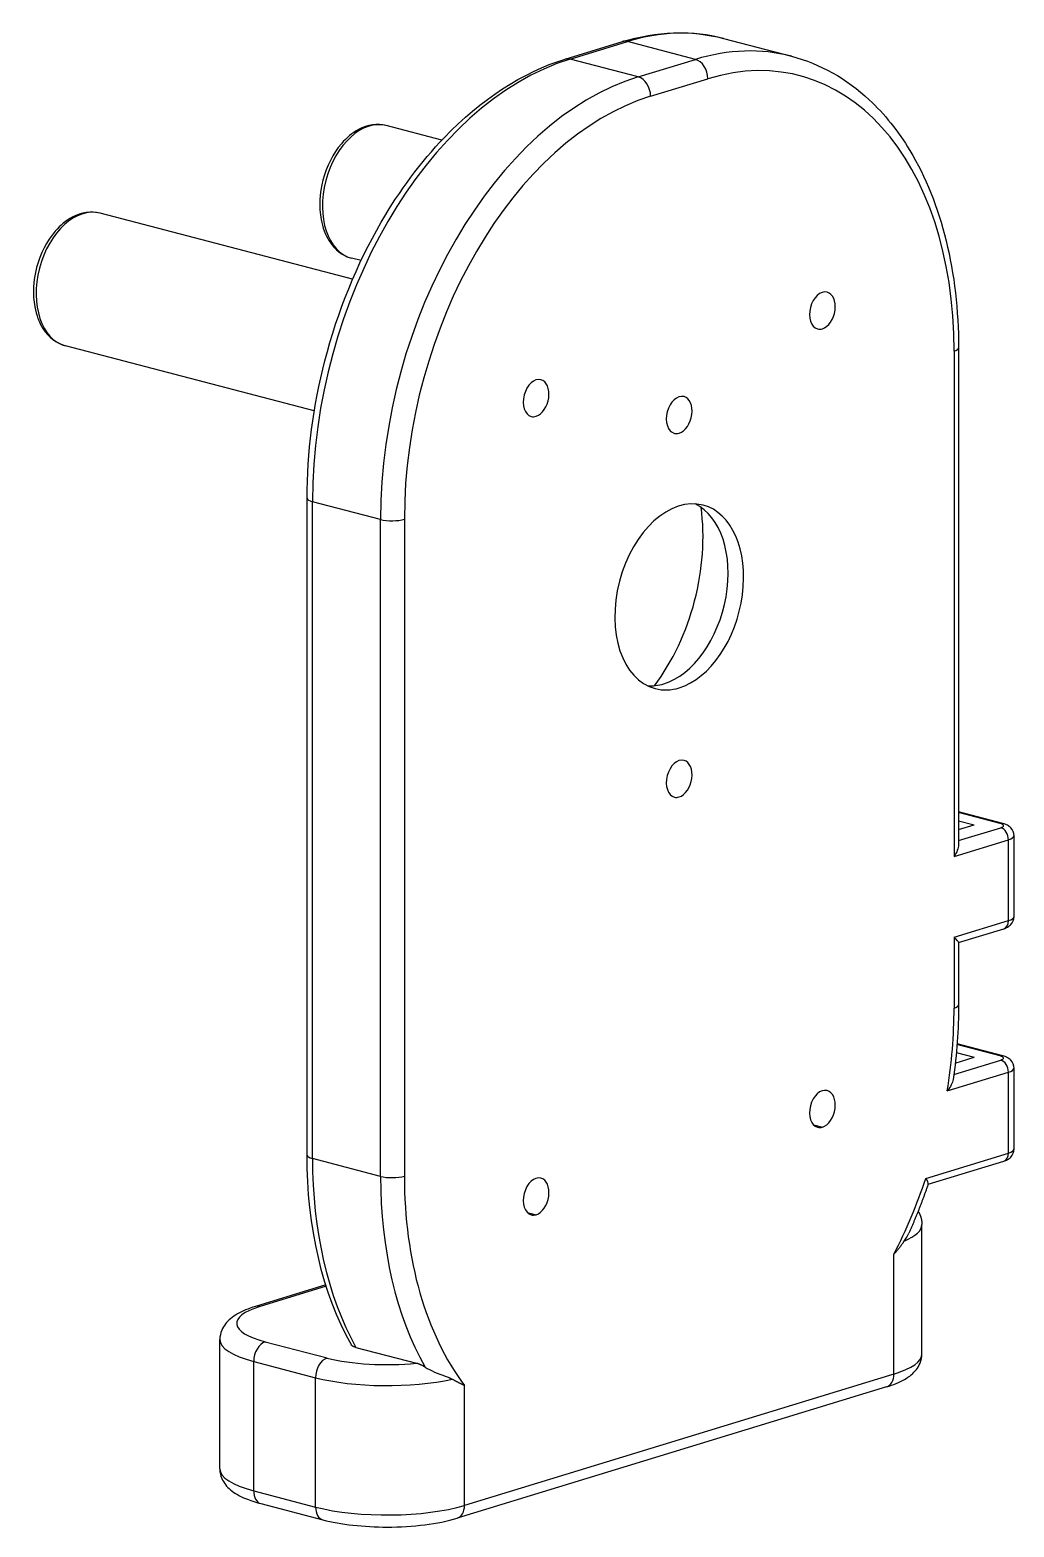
# Model space of a CAD drawing. Header units: millimetres. Extents: x -21.3 to 25.4, y -39.5 to 31.5.
import ezdxf

# ---------------------------------------------------------------- set-up
doc = ezdxf.new("R2010")
doc.units = ezdxf.units.MM
doc.layers.add('visible', color=7, linetype='Continuous')

msp = doc.modelspace()

# ---------------------------------------------------------------- linework, layer by layer
at = {"layer": 'visible'}
for p, q in [((4.134, 30.163), (6.85, 30.994)), ((4.368, 30.165), (7.084, 30.996)), ((10.314, 30.151), (7.084, 30.996)), ((11.642, 31.145), (14.872, 30.3)), ((7.598, 29.32), (4.368, 30.165)), ((7.598, 29.32), (10.314, 30.151)), ((8.185, 28.399), (10.901, 29.23)), ((-1.719, 26.315), (-4.353, 27.005)), ((-5.951, 19.714), (-17.933, 22.85)), ((-5.552, 20.6), (-5.998, 20.716)), ((-7.768, 13.471), (-19.579, 16.562)), ((22.794, 16.459), (22.794, -7.127)), ((22.581, 16.305), (22.581, -7.673)), ((-8.112, -21.844), (-8.112, 9.328)), ((-7.855, -22.01), (-7.855, 9.162)), ((-4.625, 8.317), (-7.855, 9.162)), ((-4.625, -22.855), (-4.625, 8.317)), ((-3.494, 8.329), (-3.494, -22.843)), ((24.893, -6.104), (22.794, -5.554)), ((24.767, -6.108), (22.794, -5.592)), ((22.794, -5.977), (23.537, -6.172)), ((22.794, -6.399), (23.537, -6.172)), ((22.794, -6.92), (24.794, -6.308)), ((22.581, -7.673), (25.161, -6.884)), ((25.161, -10.72), (25.161, -6.884)), ((25.427, -10.528), (25.427, -6.692)), ((22.581, -11.51), (25.161, -10.72)), ((22.794, -11.759), (24.94, -11.102)), ((22.581, -11.51), (22.581, -14.866)), ((22.794, -11.748), (22.794, -14.713)), ((22.689, -16.98), (23.537, -17.202)), ((24.767, -17.138), (22.721, -16.603)), ((24.893, -17.134), (22.724, -16.566)), ((22.574, -18.017), (24.794, -17.338)), ((22.639, -17.476), (23.537, -17.202)), ((25.427, -21.558), (25.427, -17.722)), ((22.261, -18.801), (25.161, -17.914)), ((25.161, -21.75), (25.161, -17.914)), ((15.911, -20.407), (16.334, -20.518)), ((-4.625, -22.855), (-7.855, -22.01)), ((21.241, -22.95), (25.161, -21.75)), ((21.351, -23.23), (24.94, -22.132)), ((2.33, -24.562), (2.753, -24.672)), ((21.058, -31.275), (21.058, -25.137)), ((19.729, -32.236), (19.729, -26.541)), ((-7.224, -28.005), (-10.566, -29.028)), ((-7.204, -28.068), (-10.332, -29.025)), ((-12.249, -36.738), (-12.249, -30.6)), ((-10.101, -30.705), (-7.165, -31.473)), ((-5.795, -30.971), (-2.924, -31.722)), ((-10.644, -31.638), (-7.708, -32.407)), ((-10.644, -37.777), (-10.644, -31.638)), ((-7.708, -38.545), (-7.708, -32.407)), ((19.729, -32.236), (-0.642, -38.467)), ((19.376, -32.847), (-0.996, -39.079)), ((-0.642, -38.467), (-0.642, -32.772)), ((-10.644, -37.777), (-7.708, -38.545)), ((-10.304, -38.384), (-7.367, -39.153))]:
    msp.add_line(p, q, dxfattribs=at)
for centre, major_axis, ratio, start_param, end_param in [((7.084, 13.732), (4.558, 17.413), 0.651293, -6.283185, -5.901077), ((7.084, 30.229), (-0.234, 0.765), 0.7041, 5.873344, 6.283185), ((10.314, 12.886), (4.558, 17.413), 0.651293, -6.283185, -5.901077), ((10.901, 12.733), (4.355, 16.64), 0.651293, -7.471873, -5.901077), ((4.368, 12.901), (4.558, 17.413), 0.651293, -5.901077, -4.330281), ((4.368, 29.398), (-0.234, 0.765), 0.7041, 5.873344, 6.283185), ((10.314, 29.384), (0.234, -0.765), 0.7041, -5.12223, -3.551434), ((7.598, 12.056), (4.558, 17.413), 0.651293, -5.901077, -4.330281), ((7.598, 28.553), (0.234, -0.765), 0.7041, -5.12223, -3.551434), ((8.185, 11.902), (4.355, 16.64), 0.651293, -5.901077, -4.330281), ((-5.175, 23.861), (-0.823, -3.144), 0.651293, 3.141593, 6.283185), ((-18.756, 19.706), (-0.823, -3.144), 0.651293, 3.141593, 6.283185), ((16.334, 18.231), (-0.228, -0.871), 0.651293, 3.141593, 6.283185), ((16.334, 18.231), (-0.228, -0.871), 0.651293, 0.382108, 3.141593), ((16.334, 18.231), (-0.228, -0.871), 0.651293, 0, 0.382108), ((21.994, 16.459), (-0.8, 0), 0.282949, -3.888049, -3.141593), ((2.753, 14.077), (-0.228, -0.871), 0.651293, 3.141593, 6.283185), ((2.753, 14.077), (-0.228, -0.871), 0.651293, 0.382108, 3.141593), ((9.543, 13.276), (-0.228, -0.871), 0.651293, 3.141593, 6.283185), ((9.543, 13.276), (-0.228, -0.871), 0.651293, 0.382108, 3.141593), ((2.753, 14.077), (-0.228, -0.871), 0.651293, 0, 0.382108), ((9.543, 13.276), (-0.228, -0.871), 0.651293, 0, 0.382108), ((-7.312, 9.328), (-0.8, 0), 0.282949, -6.283185, -5.458846), ((9.543, 4.644), (-1.139, -4.353), 0.651293, 3.141593, 6.283185), ((5.139, 5.797), (-2.064, -7.884), 0.651293, 1.004037, 2.137556), ((8.809, 4.836), (-1.139, -4.353), 0.651293, 0.382108, 3.011772), ((9.543, 4.644), (-1.139, -4.353), 0.651293, 0.382108, 3.141593), ((-4.082, 8.483), (0.8, 0), 0.282949, 3.965932, 5.536728), ((8.809, 4.836), (-1.139, -4.353), 0.651293, 0.129821, 0.382108), ((9.543, 4.644), (-1.139, -4.353), 0.651293, 0, 0.382108), ((9.543, -3.988), (-0.228, -0.871), 0.651293, 3.141593, 6.283185), ((9.543, -3.988), (-0.228, -0.871), 0.651293, 0.382108, 3.141593), ((9.543, -3.988), (-0.228, -0.871), 0.651293, 0, 0.382108), ((24.767, -6.588), (-0.127, -0.484), 0.651293, 3.141593, 3.523701), ((24.427, -6.212), (0.5, 0), 0.282949, 5.536728, 7.107525), ((24.794, -6.788), (-0.146, 0.478), 0.7041, 4.302548, 5.873344), ((24.427, -6.692), (1, 0), 0.282949, 5.536728, 6.283185), ((24.427, -10.528), (1, 0), 0.282949, 5.536728, 6.283185), ((24.794, -10.624), (0.146, -0.478), 0.7041, -6.283185, -5.12223), ((10.901, -18.439), (4.355, 16.64), 0.651293, -1.423395, -1.188688), ((21.994, -14.713), (-0.8, 0), 0.282949, -3.888049, -3.141593), ((24.767, -17.618), (-0.127, -0.484), 0.651293, 3.141593, 3.523701), ((24.427, -17.242), (0.5, 0), 0.282949, 5.536728, 7.107525), ((24.794, -17.818), (-0.146, 0.478), 0.7041, 4.302548, 5.873344), ((24.427, -17.722), (1, 0), 0.282949, 5.536728, 6.283185), ((16.334, -19.655), (-0.228, -0.871), 0.651293, 3.141593, 6.283185), ((16.334, -19.655), (-0.228, -0.871), 0.651293, 0.382108, 3.141593), ((16.334, -19.655), (-0.228, -0.871), 0.651293, 0, 0.382108), ((-7.312, -21.844), (-0.8, 0), 0.282949, -6.283185, -5.458846), ((4.368, -18.271), (4.558, 17.413), 0.651293, -4.330281, -3.74125), ((24.794, -21.654), (0.146, -0.478), 0.7041, -6.283185, -5.12223), ((24.427, -21.558), (1, 0), 0.282949, 5.536728, 6.283185), ((-4.082, -22.689), (0.8, 0), 0.282949, 3.965932, 5.536728), ((7.598, -19.116), (4.558, 17.413), 0.651293, -4.330281, -3.733819), ((8.185, -19.27), (4.355, 16.64), 0.651293, -4.330281, -3.616381), ((2.753, -23.809), (-0.228, -0.871), 0.651293, 3.141593, 6.283185), ((2.753, -23.809), (-0.228, -0.871), 0.651293, 0.382108, 3.141593), ((10.901, -18.439), (4.355, 16.64), 0.651293, -1.902588, -1.672454), ((2.753, -23.809), (-0.228, -0.871), 0.651293, 0, 0.382108), ((16.058, -25.137), (5, 0), 0.282949, 5.692851, 6.283185), ((-7.249, -29.832), (4.2, 0), 0.282949, 2.395136, 3.965932), ((-10.332, -29.793), (0.234, -0.765), 0.7041, -3.551434, -3.141593), ((-7.249, -30.6), (5, 0), 0.282949, 3.141593, 3.965932), ((-10.101, -31.472), (0.203, 0.774), 0.651293, -5.901077, -4.330281), ((-7.165, -32.241), (0.203, 0.774), 0.651293, -5.901077, -4.330281), ((-4.313, -30.601), (4.2, 0), 0.282949, 3.965932, 5.049425), ((16.058, -31.275), (5, 0), 0.282949, 5.536728, 6.283185), ((-4.313, -31.368), (5, 0), 0.282949, 3.965932, 5.380605), ((19.142, -32.082), (0.234, -0.765), 0.7041, -6.283185, -5.12223), ((-7.249, -36.738), (5, 0), 0.282949, 3.141593, 3.965932), ((-10.101, -37.611), (-0.203, -0.774), 0.651293, 5.094497, 6.283185), ((-4.313, -37.507), (5, 0), 0.282949, 3.965932, 5.536728), ((-7.165, -38.379), (-0.203, -0.774), 0.651293, 5.094497, 6.283185), ((-1.23, -38.314), (0.234, -0.765), 0.7041, -6.283185, -5.12223)]:
    msp.add_ellipse(centre, major_axis=major_axis, ratio=ratio, start_param=start_param, end_param=end_param, dxfattribs=at)
for points, degree in [([(6.85, 30.994), (8.468, 31.491), (10.112, 31.547), (11.642, 31.145)], 3), ([(22.794, -7.127), (22.793, -7.282), (22.712, -7.487), (22.581, -7.673)], 3), ([(22.794, -11.748), (22.793, -11.711), (22.712, -11.616), (22.581, -11.51)], 3), ([(22.794, -14.713), (22.794, -15.876), (22.709, -17.063), (22.542, -18.251)], 3), ([(22.542, -18.251), (22.52, -18.411), (22.414, -18.614), (22.261, -18.801)], 3), ([(-6.01, -30.854), (-7.384, -28.409), (-8.115, -25.236), (-8.112, -21.844)], 3), ([(21.357, -23.213), (20.947, -24.415), (20.431, -25.557)], 2), ([(21.357, -23.213), (21.373, -23.168), (21.333, -23.065), (21.241, -22.95)], 3), ([(20.212, -25.924), (20.301, -25.791), (20.378, -25.676), (20.431, -25.557)], 3), ([(20.212, -25.924), (20.002, -26.248), (19.729, -26.541)], 2), ([(-5.795, -30.971), (-5.97, -30.924), (-6.01, -30.854)], 2), ([(-2.514, -31.907), (-2.739, -31.772), (-2.924, -31.722)], 2), ([(-1.215, -32.479), (-0.917, -32.647), (-0.642, -32.772)], 2)]:
    msp.add_open_spline(points, degree=degree, dxfattribs=at)
for points, degree, knots in [([(-8.112, 9.328), (-8.112, 11.471), (-7.823, 13.696), (-7.266, 15.853), (-6.665, 18.185), (-5.749, 20.435), (-4.59, 22.428), (-3.718, 23.93), (-2.709, 25.286), (-1.606, 26.435), (0.136, 28.251), (2.115, 29.547), (4.134, 30.163)], 3, [0, 0, 0, 0, 0.239288, 0.239288, 0.239288, 0.497817, 0.497817, 0.497817, 0.692544, 0.692544, 0.692544, 1, 1, 1, 1]), ([(14.872, 30.3), (16.223, 29.947), (17.478, 29.24), (18.556, 28.235), (19.282, 27.558), (19.929, 26.748), (20.484, 25.828), (21.99, 23.337), (22.798, 20.02), (22.794, 16.459)], 3, [0, 0, 0, 0, 0.285916, 0.285916, 0.285916, 0.47841, 0.47841, 0.47841, 1, 1, 1, 1]), ([(-4.353, 27.005), (-4.776, 27.116), (-5.241, 27.049), (-5.671, 26.818), (-5.964, 26.662), (-6.241, 26.433), (-6.486, 26.148), (-6.882, 25.687), (-7.191, 25.076), (-7.36, 24.426), (-7.524, 23.799), (-7.556, 23.139), (-7.448, 22.559), (-7.377, 22.173), (-7.245, 21.822), (-7.061, 21.532), (-6.799, 21.116), (-6.424, 20.827), (-5.998, 20.716)], 3, [0, 0, 0, 0, 0.203169, 0.203169, 0.203169, 0.341265, 0.341265, 0.341265, 0.564612, 0.564612, 0.564612, 0.780416, 0.780416, 0.780416, 0.923616, 0.923616, 0.923616, 1, 1, 1, 1]), ([(-17.933, 22.85), (-18.356, 22.962), (-18.822, 22.895), (-19.252, 22.664), (-19.545, 22.508), (-19.822, 22.279), (-20.067, 21.993), (-20.463, 21.532), (-20.772, 20.921), (-20.94, 20.272), (-21.105, 19.644), (-21.136, 18.985), (-21.029, 18.404), (-20.958, 18.019), (-20.826, 17.668), (-20.642, 17.377), (-20.38, 16.962), (-20.005, 16.672), (-19.579, 16.562)], 3, [0, 0, 0, 0, 0.203169, 0.203169, 0.203169, 0.341265, 0.341265, 0.341265, 0.564612, 0.564612, 0.564612, 0.780416, 0.780416, 0.780416, 0.923616, 0.923616, 0.923616, 1, 1, 1, 1]), ([(25.427, -6.692), (25.428, -6.553), (25.373, -6.416), (25.276, -6.314), (25.23, -6.266), (25.179, -6.226), (25.121, -6.193), (25.049, -6.154), (24.974, -6.124), (24.893, -6.104)], 3, [0, 0, 0, 0, 0.333333, 0.333333, 0.333333, 0.666667, 0.666667, 0.666667, 1, 1, 1, 1]), ([(24.94, -11.102), (25.003, -11.084), (25.063, -11.058), (25.12, -11.027), (25.178, -10.994), (25.23, -10.954), (25.276, -10.906), (25.373, -10.803), (25.428, -10.666), (25.427, -10.528)], 3, [0, 0, 0, 0, 0.560904, 0.560904, 0.560904, 0.780452, 0.780452, 0.780452, 1, 1, 1, 1]), ([(25.427, -17.722), (25.428, -17.583), (25.373, -17.447), (25.276, -17.344), (25.23, -17.296), (25.179, -17.256), (25.121, -17.223), (25.049, -17.184), (24.974, -17.154), (24.893, -17.134)], 3, [0, 0, 0, 0, 0.333333, 0.333333, 0.333333, 0.666667, 0.666667, 0.666667, 1, 1, 1, 1]), ([(24.94, -22.132), (25.003, -22.114), (25.063, -22.088), (25.12, -22.057), (25.178, -22.024), (25.23, -21.984), (25.276, -21.936), (25.373, -21.833), (25.428, -21.696), (25.427, -21.558)], 3, [0, 0, 0, 0, 0.560904, 0.560904, 0.560904, 0.780452, 0.780452, 0.780452, 1, 1, 1, 1]), ([(20.876, -24.512), (20.928, -24.595), (20.966, -24.686), (21.057, -24.901), (21.058, -25.137)], 2, [0, 0, 0, 0.223158, 0.223158, 1, 1, 1]), ([(-10.566, -29.028), (-10.731, -29.078), (-10.885, -29.133), (-11.029, -29.192), (-11.305, -29.308), (-11.543, -29.44), (-11.745, -29.608), (-11.921, -29.756), (-12.07, -29.938), (-12.16, -30.155), (-12.219, -30.297), (-12.248, -30.445), (-12.249, -30.6)], 3, [0, 0, 0, 0, 0.25, 0.25, 0.25, 0.5, 0.5, 0.5, 0.75, 0.75, 0.75, 1, 1, 1, 1]), ([(-2.514, -31.907), (-2.256, -32.065), (-1.884, -32.222), (-1.553, -32.341), (-1.435, -32.386), (-1.316, -32.424), (-1.215, -32.479)], 3, [0, 0, 0, 0, 0.736742, 0.736742, 0.736742, 1, 1, 1, 1]), ([(19.376, -32.847), (19.54, -32.797), (19.694, -32.742), (19.838, -32.683), (20.114, -32.567), (20.353, -32.435), (20.554, -32.267), (20.73, -32.119), (20.879, -31.937), (20.969, -31.72), (21.028, -31.579), (21.058, -31.43), (21.058, -31.275)], 3, [0, 0, 0, 0, 0.25, 0.25, 0.25, 0.5, 0.5, 0.5, 0.75, 0.75, 0.75, 1, 1, 1, 1]), ([(-12.249, -36.738), (-12.248, -36.893), (-12.218, -37.042), (-12.159, -37.184), (-12.069, -37.4), (-11.921, -37.582), (-11.745, -37.729), (-11.544, -37.898), (-11.305, -38.03), (-11.028, -38.146), (-10.81, -38.236), (-10.569, -38.315), (-10.304, -38.384)], 3, [0, 0, 0, 0, 0.25, 0.25, 0.25, 0.5, 0.5, 0.5, 0.75, 0.75, 0.75, 1, 1, 1, 1]), ([(-7.367, -39.153), (-6.521, -39.375), (-5.423, -39.495), (-4.313, -39.495), (-3.084, -39.496), (-1.875, -39.349), (-0.996, -39.079)], 3, [0, 0, 0, 0, 0.474727, 0.474727, 0.474727, 1, 1, 1, 1])]:
    msp.add_open_spline(points, degree=degree, knots=knots, dxfattribs=at)

doc.saveas('drawing.dxf')
